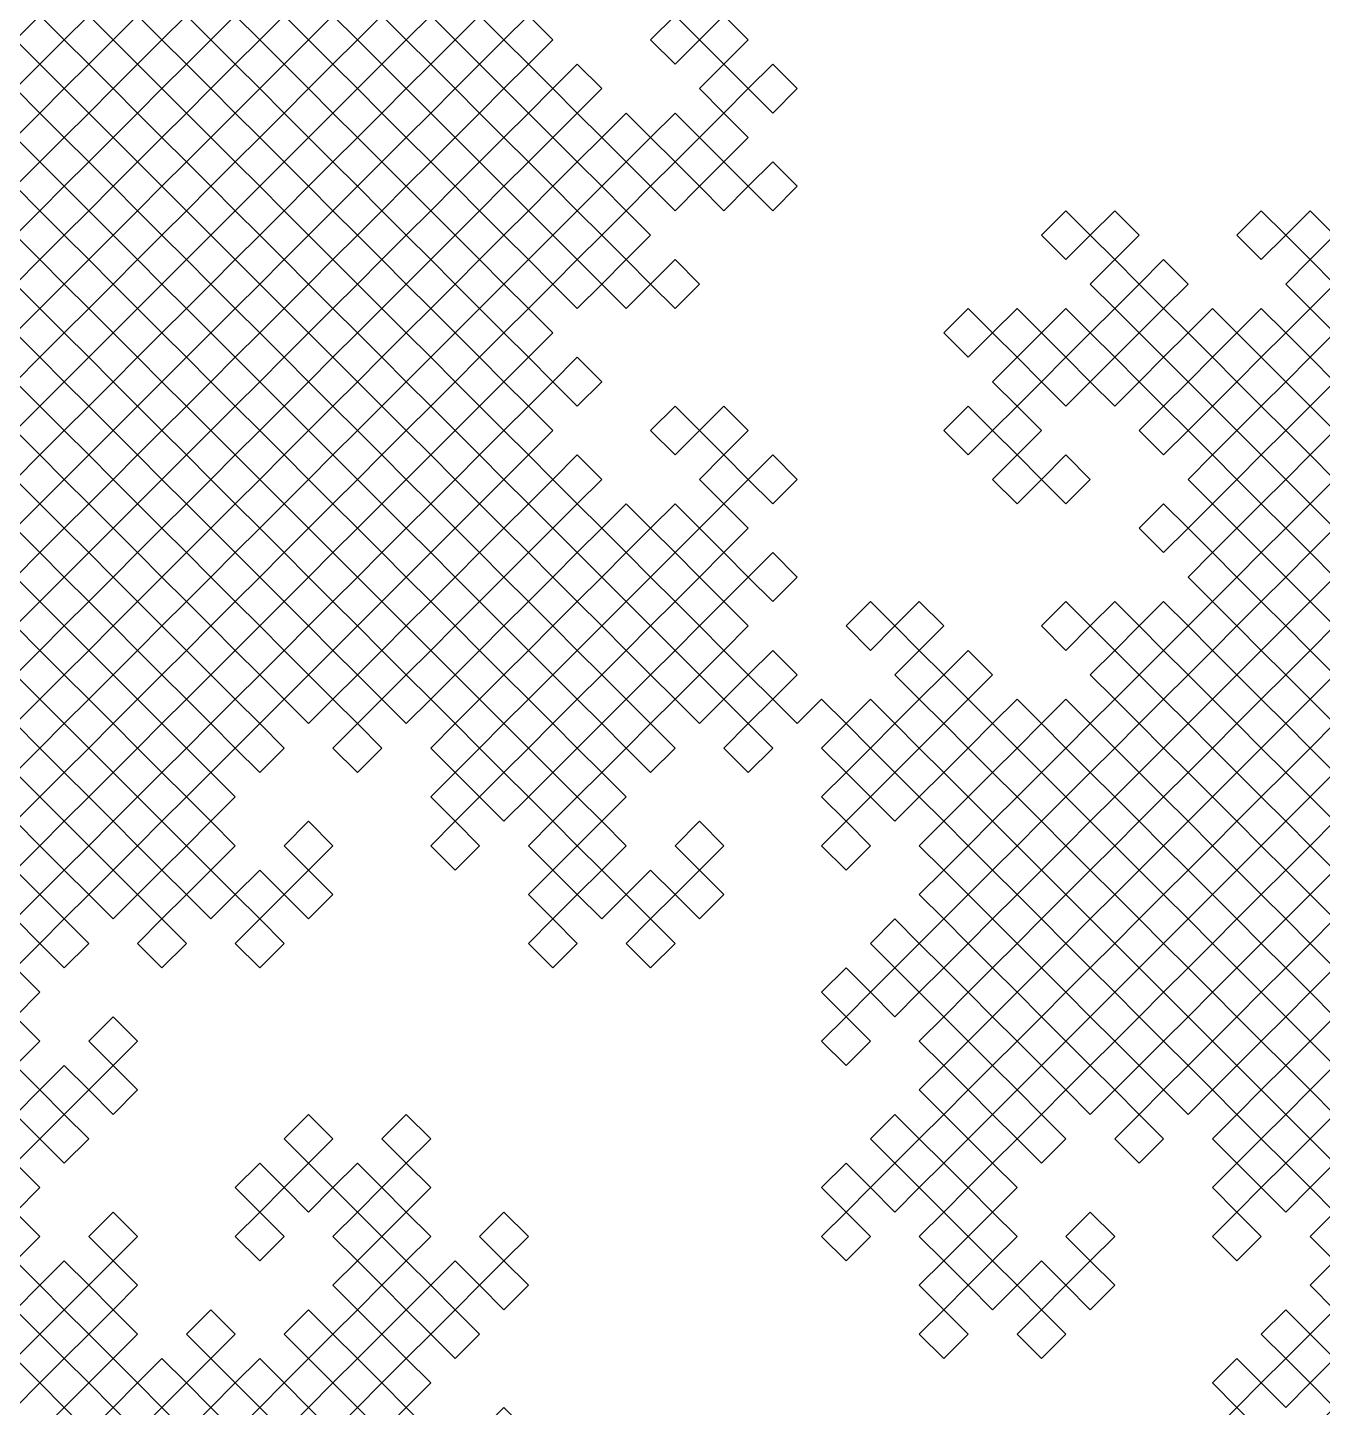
# Model space of a CAD drawing. Header units: metres. Extents: x -0.66 to 2.33, y -0.66 to 1.33.
# Drawn here: x 0.418 to 0.832, y 0.4453 to 0.8867 of the extents above; entities that cross this region are included whole.
import ezdxf

# ---------------------------------------------------------------- set-up
doc = ezdxf.new("R2010")
doc.units = ezdxf.units.M

msp = doc.modelspace()

# ---------------------------------------------------------------- linework, layer by layer
at = {"color": 6}
for points in [[(0.48438, 0.89062), (0.49219, 0.88281), (0.48438, 0.875), (0.49219, 0.86719), (0.5, 0.875), (0.49219, 0.88281), (0.5, 0.89062), (0.50781, 0.88281), (0.51562, 0.89062), (0.52344, 0.88281), (0.51562, 0.875), (0.52344, 0.86719), (0.53125, 0.875), (0.53906, 0.86719), (0.53125, 0.85938), (0.52344, 0.86719), (0.51562, 0.85938), (0.52344, 0.85156), (0.51562, 0.84375), (0.52344, 0.83594), (0.53125, 0.84375), (0.53906, 0.83594), (0.53125, 0.82812), (0.52344, 0.83594), (0.51562, 0.82812), (0.50781, 0.83594), (0.51562, 0.84375), (0.50781, 0.85156), (0.5, 0.84375), (0.50781, 0.83594), (0.5, 0.82812), (0.49219, 0.83594), (0.48438, 0.82812), (0.49219, 0.82031), (0.48438, 0.8125), (0.49219, 0.80469), (0.5, 0.8125), (0.50781, 0.80469), (0.5, 0.79688), (0.49219, 0.80469), (0.48438, 0.79688), (0.47656, 0.80469), (0.48438, 0.8125), (0.47656, 0.82031), (0.46875, 0.8125), (0.46094, 0.82031), (0.46875, 0.82812), (0.47656, 0.82031), (0.48438, 0.82812), (0.47656, 0.83594), (0.48438, 0.84375), (0.47656, 0.85156), (0.46875, 0.84375), (0.47656, 0.83594), (0.46875, 0.82812), (0.46094, 0.83594), (0.45312, 0.82812), (0.44531, 0.83594), (0.45312, 0.84375), (0.44531, 0.85156), (0.4375, 0.84375), (0.44531, 0.83594), (0.4375, 0.82812), (0.42969, 0.83594), (0.42188, 0.82812), (0.42969, 0.82031), (0.42188, 0.8125), (0.42969, 0.80469), (0.4375, 0.8125), (0.42969, 0.82031), (0.4375, 0.82812), (0.44531, 0.82031), (0.45312, 0.82812), (0.46094, 0.82031), (0.45312, 0.8125), (0.46094, 0.80469), (0.46875, 0.8125), (0.47656, 0.80469), (0.46875, 0.79688), (0.46094, 0.80469), (0.45312, 0.79688), (0.46094, 0.78906), (0.45312, 0.78125), (0.46094, 0.77344), (0.46875, 0.78125), (0.47656, 0.77344), (0.46875, 0.76562), (0.46094, 0.77344), (0.45312, 0.76562), (0.44531, 0.77344), (0.45312, 0.78125), (0.44531, 0.78906), (0.4375, 0.78125), (0.44531, 0.77344), (0.4375, 0.76562), (0.42969, 0.77344), (0.42188, 0.76562), (0.42969, 0.75781), (0.42188, 0.75), (0.42969, 0.74219), (0.4375, 0.75), (0.42969, 0.75781), (0.4375, 0.76562), (0.44531, 0.75781), (0.45312, 0.76562), (0.46094, 0.75781), (0.45312, 0.75), (0.46094, 0.74219), (0.46875, 0.75), (0.47656, 0.74219), (0.46875, 0.73438), (0.46094, 0.74219), (0.45312, 0.73438), (0.46094, 0.72656), (0.45312, 0.71875), (0.46094, 0.71094), (0.46875, 0.71875), (0.46094, 0.72656), (0.46875, 0.73438), (0.47656, 0.72656), (0.48438, 0.73438), (0.49219, 0.72656), (0.48438, 0.71875), (0.49219, 0.71094), (0.5, 0.71875), (0.49219, 0.72656), (0.5, 0.73438), (0.50781, 0.72656), (0.51562, 0.73438), (0.50781, 0.74219), (0.51562, 0.75), (0.50781, 0.75781), (0.5, 0.75), (0.49219, 0.75781), (0.5, 0.76562), (0.50781, 0.75781), (0.51562, 0.76562), (0.52344, 0.75781), (0.51562, 0.75), (0.52344, 0.74219), (0.53125, 0.75), (0.53906, 0.74219), (0.53125, 0.73438), (0.52344, 0.74219), (0.51562, 0.73438), (0.52344, 0.72656), (0.51562, 0.71875), (0.52344, 0.71094), (0.53125, 0.71875), (0.53906, 0.71094), (0.53125, 0.70312), (0.52344, 0.71094), (0.51562, 0.70312), (0.50781, 0.71094), (0.51562, 0.71875), (0.50781, 0.72656), (0.5, 0.71875), (0.50781, 0.71094), (0.5, 0.70312), (0.49219, 0.71094), (0.48438, 0.70312), (0.49219, 0.69531), (0.48438, 0.6875), (0.49219, 0.67969), (0.5, 0.6875), (0.50781, 0.67969), (0.5, 0.67188), (0.49219, 0.67969), (0.48438, 0.67188), (0.47656, 0.67969), (0.48438, 0.6875), (0.47656, 0.69531), (0.46875, 0.6875), (0.46094, 0.69531), (0.46875, 0.70312), (0.47656, 0.69531), (0.48438, 0.70312), (0.47656, 0.71094), (0.48438, 0.71875), (0.47656, 0.72656), (0.46875, 0.71875), (0.47656, 0.71094), (0.46875, 0.70312), (0.46094, 0.71094), (0.45312, 0.70312), (0.44531, 0.71094), (0.45312, 0.71875), (0.44531, 0.72656), (0.4375, 0.71875), (0.44531, 0.71094), (0.4375, 0.70312), (0.42969, 0.71094), (0.42188, 0.70312), (0.42969, 0.69531), (0.42188, 0.6875), (0.42969, 0.67969), (0.4375, 0.6875), (0.44531, 0.67969), (0.4375, 0.67188), (0.42969, 0.67969), (0.42188, 0.67188), (0.41406, 0.67969), (0.42188, 0.6875), (0.41406, 0.69531)], [(0.41406, 0.88281), (0.42188, 0.89062)], [(0.42188, 0.89062), (0.42969, 0.88281), (0.42188, 0.875), (0.42969, 0.86719), (0.4375, 0.875), (0.42969, 0.88281), (0.4375, 0.89062), (0.44531, 0.88281), (0.45312, 0.89062), (0.46094, 0.88281), (0.45312, 0.875), (0.46094, 0.86719), (0.46875, 0.875), (0.47656, 0.86719), (0.46875, 0.85938), (0.46094, 0.86719), (0.45312, 0.85938), (0.46094, 0.85156), (0.45312, 0.84375), (0.46094, 0.83594), (0.46875, 0.84375), (0.46094, 0.85156), (0.46875, 0.85938), (0.47656, 0.85156), (0.48438, 0.85938), (0.49219, 0.85156), (0.48438, 0.84375), (0.49219, 0.83594), (0.5, 0.84375), (0.49219, 0.85156), (0.5, 0.85938), (0.50781, 0.85156), (0.51562, 0.85938), (0.50781, 0.86719), (0.51562, 0.875), (0.50781, 0.88281), (0.5, 0.875), (0.50781, 0.86719), (0.5, 0.85938), (0.49219, 0.86719), (0.48438, 0.85938), (0.47656, 0.86719), (0.48438, 0.875), (0.47656, 0.88281), (0.46875, 0.875), (0.46094, 0.88281), (0.46875, 0.89062), (0.47656, 0.88281), (0.48438, 0.89062)], [(0.54688, 0.89062), (0.55469, 0.88281), (0.54688, 0.875), (0.55469, 0.86719), (0.5625, 0.875), (0.55469, 0.88281), (0.5625, 0.89062), (0.57031, 0.88281), (0.57812, 0.89062), (0.58594, 0.88281), (0.57812, 0.875), (0.58594, 0.86719), (0.59375, 0.875), (0.60156, 0.86719), (0.59375, 0.85938), (0.58594, 0.86719), (0.57812, 0.85938), (0.58594, 0.85156), (0.57812, 0.84375), (0.58594, 0.83594), (0.59375, 0.84375), (0.58594, 0.85156), (0.59375, 0.85938), (0.60156, 0.85156), (0.60938, 0.85938), (0.61719, 0.85156), (0.60938, 0.84375), (0.61719, 0.83594), (0.625, 0.84375), (0.61719, 0.85156), (0.625, 0.85938), (0.63281, 0.85156), (0.64062, 0.85938), (0.63281, 0.86719), (0.64062, 0.875), (0.63281, 0.88281), (0.625, 0.875), (0.61719, 0.88281), (0.625, 0.89062), (0.63281, 0.88281), (0.64062, 0.89062), (0.64844, 0.88281), (0.64062, 0.875), (0.64844, 0.86719), (0.65625, 0.875), (0.66406, 0.86719), (0.65625, 0.85938), (0.64844, 0.86719), (0.64062, 0.85938), (0.64844, 0.85156), (0.64062, 0.84375), (0.64844, 0.83594), (0.65625, 0.84375), (0.66406, 0.83594), (0.65625, 0.82812), (0.64844, 0.83594), (0.64062, 0.82812), (0.63281, 0.83594), (0.64062, 0.84375), (0.63281, 0.85156), (0.625, 0.84375), (0.63281, 0.83594), (0.625, 0.82812), (0.61719, 0.83594), (0.60938, 0.82812), (0.61719, 0.82031), (0.60938, 0.8125), (0.61719, 0.80469), (0.625, 0.8125), (0.63281, 0.80469), (0.625, 0.79688), (0.61719, 0.80469), (0.60938, 0.79688), (0.60156, 0.80469), (0.60938, 0.8125), (0.60156, 0.82031), (0.59375, 0.8125), (0.58594, 0.82031), (0.59375, 0.82812), (0.60156, 0.82031), (0.60938, 0.82812), (0.60156, 0.83594), (0.60938, 0.84375), (0.60156, 0.85156), (0.59375, 0.84375), (0.60156, 0.83594), (0.59375, 0.82812), (0.58594, 0.83594), (0.57812, 0.82812), (0.57031, 0.83594), (0.57812, 0.84375), (0.57031, 0.85156), (0.5625, 0.84375), (0.57031, 0.83594), (0.5625, 0.82812), (0.55469, 0.83594), (0.54688, 0.82812), (0.55469, 0.82031), (0.54688, 0.8125), (0.55469, 0.80469), (0.5625, 0.8125), (0.57031, 0.80469), (0.5625, 0.79688), (0.55469, 0.80469), (0.54688, 0.79688), (0.53906, 0.80469), (0.54688, 0.8125), (0.53906, 0.82031), (0.53125, 0.8125), (0.52344, 0.82031), (0.53125, 0.82812), (0.53906, 0.82031), (0.54688, 0.82812), (0.53906, 0.83594), (0.54688, 0.84375), (0.53906, 0.85156), (0.53125, 0.84375), (0.52344, 0.85156), (0.53125, 0.85938), (0.53906, 0.85156), (0.54688, 0.85938), (0.55469, 0.85156), (0.54688, 0.84375), (0.55469, 0.83594), (0.5625, 0.84375), (0.55469, 0.85156), (0.5625, 0.85938), (0.57031, 0.85156), (0.57812, 0.85938), (0.57031, 0.86719), (0.57812, 0.875), (0.57031, 0.88281), (0.5625, 0.875), (0.57031, 0.86719), (0.5625, 0.85938), (0.55469, 0.86719), (0.54688, 0.85938), (0.53906, 0.86719), (0.54688, 0.875), (0.53906, 0.88281), (0.53125, 0.875), (0.52344, 0.88281), (0.53125, 0.89062), (0.53906, 0.88281), (0.54688, 0.89062)], [(0.41406, 0.85156), (0.42188, 0.85938), (0.42969, 0.85156), (0.42188, 0.84375), (0.42969, 0.83594), (0.4375, 0.84375), (0.42969, 0.85156), (0.4375, 0.85938), (0.44531, 0.85156), (0.45312, 0.85938), (0.44531, 0.86719), (0.45312, 0.875), (0.44531, 0.88281), (0.4375, 0.875), (0.44531, 0.86719), (0.4375, 0.85938), (0.42969, 0.86719), (0.42188, 0.85938), (0.41406, 0.86719), (0.42188, 0.875), (0.41406, 0.88281)], [(0.41406, 0.82031), (0.42188, 0.82812), (0.41406, 0.83594), (0.42188, 0.84375), (0.41406, 0.85156)], [(0.41406, 0.66406), (0.42188, 0.67188), (0.42969, 0.66406), (0.42188, 0.65625), (0.42969, 0.64844), (0.4375, 0.65625), (0.42969, 0.66406), (0.4375, 0.67188), (0.44531, 0.66406), (0.45312, 0.67188), (0.44531, 0.67969), (0.45312, 0.6875), (0.44531, 0.69531), (0.4375, 0.6875), (0.42969, 0.69531), (0.4375, 0.70312), (0.44531, 0.69531), (0.45312, 0.70312), (0.46094, 0.69531), (0.45312, 0.6875), (0.46094, 0.67969), (0.46875, 0.6875), (0.47656, 0.67969), (0.46875, 0.67188), (0.46094, 0.67969), (0.45312, 0.67188), (0.46094, 0.66406), (0.45312, 0.65625), (0.46094, 0.64844), (0.46875, 0.65625), (0.47656, 0.64844), (0.46875, 0.64062), (0.46094, 0.64844), (0.45312, 0.64062), (0.44531, 0.64844), (0.45312, 0.65625), (0.44531, 0.66406), (0.4375, 0.65625), (0.44531, 0.64844), (0.4375, 0.64062), (0.42969, 0.64844), (0.42188, 0.64062), (0.42969, 0.63281), (0.42188, 0.625), (0.42969, 0.61719), (0.4375, 0.625), (0.42969, 0.63281), (0.4375, 0.64062), (0.44531, 0.63281), (0.45312, 0.64062), (0.46094, 0.63281), (0.45312, 0.625), (0.46094, 0.61719), (0.46875, 0.625), (0.47656, 0.61719), (0.46875, 0.60938), (0.46094, 0.61719), (0.45312, 0.60938), (0.46094, 0.60156), (0.45312, 0.59375), (0.46094, 0.58594), (0.46875, 0.59375), (0.46094, 0.60156), (0.46875, 0.60938), (0.47656, 0.60156), (0.48438, 0.60938), (0.49219, 0.60156), (0.48438, 0.59375), (0.49219, 0.58594), (0.5, 0.59375), (0.49219, 0.60156), (0.5, 0.60938), (0.50781, 0.60156), (0.51562, 0.60938), (0.50781, 0.61719), (0.51562, 0.625), (0.50781, 0.63281), (0.5, 0.625), (0.50781, 0.61719), (0.5, 0.60938), (0.49219, 0.61719), (0.48438, 0.60938), (0.47656, 0.61719), (0.48438, 0.625), (0.47656, 0.63281), (0.46875, 0.625), (0.46094, 0.63281), (0.46875, 0.64062), (0.47656, 0.63281), (0.48438, 0.64062), (0.47656, 0.64844), (0.48438, 0.65625), (0.47656, 0.66406), (0.46875, 0.65625), (0.46094, 0.66406), (0.46875, 0.67188), (0.47656, 0.66406), (0.48438, 0.67188), (0.49219, 0.66406), (0.48438, 0.65625), (0.49219, 0.64844), (0.5, 0.65625), (0.49219, 0.66406), (0.5, 0.67188), (0.50781, 0.66406), (0.51562, 0.67188), (0.50781, 0.67969), (0.51562, 0.6875), (0.50781, 0.69531), (0.5, 0.6875), (0.49219, 0.69531), (0.5, 0.70312), (0.50781, 0.69531), (0.51562, 0.70312), (0.52344, 0.69531), (0.51562, 0.6875), (0.52344, 0.67969), (0.53125, 0.6875), (0.53906, 0.67969), (0.53125, 0.67188), (0.52344, 0.67969), (0.51562, 0.67188), (0.52344, 0.66406), (0.51562, 0.65625), (0.52344, 0.64844), (0.53125, 0.65625), (0.52344, 0.66406), (0.53125, 0.67188), (0.53906, 0.66406), (0.54688, 0.67188), (0.55469, 0.66406), (0.54688, 0.65625), (0.55469, 0.64844), (0.5625, 0.65625), (0.55469, 0.66406), (0.5625, 0.67188), (0.57031, 0.66406), (0.57812, 0.67188), (0.57031, 0.67969), (0.57812, 0.6875), (0.57031, 0.69531), (0.5625, 0.6875), (0.57031, 0.67969), (0.5625, 0.67188), (0.55469, 0.67969), (0.54688, 0.67188), (0.53906, 0.67969), (0.54688, 0.6875), (0.53906, 0.69531), (0.53125, 0.6875), (0.52344, 0.69531), (0.53125, 0.70312), (0.53906, 0.69531), (0.54688, 0.70312), (0.53906, 0.71094), (0.54688, 0.71875), (0.53906, 0.72656), (0.53125, 0.71875), (0.52344, 0.72656), (0.53125, 0.73438), (0.53906, 0.72656), (0.54688, 0.73438), (0.55469, 0.72656), (0.54688, 0.71875), (0.55469, 0.71094), (0.5625, 0.71875), (0.55469, 0.72656), (0.5625, 0.73438), (0.57031, 0.72656), (0.57812, 0.73438), (0.57031, 0.74219), (0.57812, 0.75), (0.57031, 0.75781), (0.5625, 0.75), (0.57031, 0.74219), (0.5625, 0.73438), (0.55469, 0.74219), (0.54688, 0.73438), (0.53906, 0.74219), (0.54688, 0.75), (0.53906, 0.75781), (0.53125, 0.75), (0.52344, 0.75781), (0.53125, 0.76562), (0.53906, 0.75781), (0.54688, 0.76562), (0.53906, 0.77344), (0.54688, 0.78125), (0.53906, 0.78906), (0.53125, 0.78125), (0.53906, 0.77344), (0.53125, 0.76562), (0.52344, 0.77344), (0.51562, 0.76562), (0.50781, 0.77344), (0.51562, 0.78125), (0.50781, 0.78906), (0.5, 0.78125), (0.50781, 0.77344), (0.5, 0.76562), (0.49219, 0.77344), (0.48438, 0.76562), (0.49219, 0.75781), (0.48438, 0.75), (0.49219, 0.74219), (0.5, 0.75), (0.50781, 0.74219), (0.5, 0.73438), (0.49219, 0.74219), (0.48438, 0.73438), (0.47656, 0.74219), (0.48438, 0.75), (0.47656, 0.75781), (0.46875, 0.75), (0.46094, 0.75781), (0.46875, 0.76562), (0.47656, 0.75781), (0.48438, 0.76562), (0.47656, 0.77344), (0.48438, 0.78125), (0.47656, 0.78906), (0.46875, 0.78125), (0.46094, 0.78906), (0.46875, 0.79688), (0.47656, 0.78906), (0.48438, 0.79688), (0.49219, 0.78906), (0.48438, 0.78125), (0.49219, 0.77344), (0.5, 0.78125), (0.49219, 0.78906), (0.5, 0.79688), (0.50781, 0.78906), (0.51562, 0.79688), (0.50781, 0.80469), (0.51562, 0.8125), (0.50781, 0.82031), (0.5, 0.8125), (0.49219, 0.82031), (0.5, 0.82812), (0.50781, 0.82031), (0.51562, 0.82812), (0.52344, 0.82031), (0.51562, 0.8125), (0.52344, 0.80469), (0.53125, 0.8125), (0.53906, 0.80469), (0.53125, 0.79688), (0.52344, 0.80469), (0.51562, 0.79688), (0.52344, 0.78906), (0.51562, 0.78125), (0.52344, 0.77344), (0.53125, 0.78125), (0.52344, 0.78906), (0.53125, 0.79688), (0.53906, 0.78906), (0.54688, 0.79688), (0.55469, 0.78906), (0.54688, 0.78125), (0.55469, 0.77344), (0.5625, 0.78125), (0.55469, 0.78906), (0.5625, 0.79688), (0.57031, 0.78906), (0.57812, 0.79688), (0.57031, 0.80469), (0.57812, 0.8125), (0.57031, 0.82031), (0.5625, 0.8125), (0.55469, 0.82031), (0.5625, 0.82812), (0.57031, 0.82031), (0.57812, 0.82812), (0.58594, 0.82031), (0.57812, 0.8125), (0.58594, 0.80469), (0.59375, 0.8125), (0.60156, 0.80469), (0.59375, 0.79688), (0.58594, 0.80469), (0.57812, 0.79688), (0.58594, 0.78906), (0.57812, 0.78125), (0.58594, 0.77344), (0.59375, 0.78125), (0.60156, 0.77344), (0.59375, 0.76562), (0.58594, 0.77344), (0.57812, 0.76562), (0.57031, 0.77344), (0.57812, 0.78125), (0.57031, 0.78906), (0.5625, 0.78125), (0.57031, 0.77344), (0.5625, 0.76562), (0.55469, 0.77344), (0.54688, 0.76562), (0.55469, 0.75781), (0.54688, 0.75), (0.55469, 0.74219), (0.5625, 0.75), (0.55469, 0.75781), (0.5625, 0.76562), (0.57031, 0.75781), (0.57812, 0.76562), (0.58594, 0.75781), (0.57812, 0.75), (0.58594, 0.74219), (0.59375, 0.75), (0.60156, 0.74219), (0.59375, 0.73438), (0.58594, 0.74219), (0.57812, 0.73438), (0.58594, 0.72656), (0.57812, 0.71875), (0.58594, 0.71094), (0.59375, 0.71875), (0.58594, 0.72656), (0.59375, 0.73438), (0.60156, 0.72656), (0.60938, 0.73438), (0.61719, 0.72656), (0.60938, 0.71875), (0.61719, 0.71094), (0.625, 0.71875), (0.61719, 0.72656), (0.625, 0.73438), (0.63281, 0.72656), (0.64062, 0.73438), (0.63281, 0.74219), (0.64062, 0.75), (0.63281, 0.75781), (0.625, 0.75), (0.61719, 0.75781), (0.625, 0.76562), (0.63281, 0.75781), (0.64062, 0.76562), (0.64844, 0.75781), (0.64062, 0.75), (0.64844, 0.74219), (0.65625, 0.75), (0.66406, 0.74219), (0.65625, 0.73438), (0.64844, 0.74219), (0.64062, 0.73438), (0.64844, 0.72656), (0.64062, 0.71875), (0.64844, 0.71094), (0.65625, 0.71875), (0.66406, 0.71094), (0.65625, 0.70312), (0.64844, 0.71094), (0.64062, 0.70312), (0.63281, 0.71094), (0.64062, 0.71875), (0.63281, 0.72656), (0.625, 0.71875), (0.63281, 0.71094), (0.625, 0.70312), (0.61719, 0.71094), (0.60938, 0.70312), (0.61719, 0.69531), (0.60938, 0.6875), (0.61719, 0.67969), (0.625, 0.6875), (0.63281, 0.67969), (0.625, 0.67188), (0.61719, 0.67969), (0.60938, 0.67188), (0.60156, 0.67969), (0.60938, 0.6875), (0.60156, 0.69531), (0.59375, 0.6875), (0.58594, 0.69531), (0.59375, 0.70312), (0.60156, 0.69531), (0.60938, 0.70312), (0.60156, 0.71094), (0.60938, 0.71875), (0.60156, 0.72656), (0.59375, 0.71875), (0.60156, 0.71094), (0.59375, 0.70312), (0.58594, 0.71094), (0.57812, 0.70312), (0.57031, 0.71094), (0.57812, 0.71875), (0.57031, 0.72656), (0.5625, 0.71875), (0.57031, 0.71094), (0.5625, 0.70312), (0.55469, 0.71094), (0.54688, 0.70312), (0.55469, 0.69531), (0.54688, 0.6875), (0.55469, 0.67969), (0.5625, 0.6875), (0.55469, 0.69531), (0.5625, 0.70312), (0.57031, 0.69531), (0.57812, 0.70312), (0.58594, 0.69531), (0.57812, 0.6875), (0.58594, 0.67969), (0.59375, 0.6875), (0.60156, 0.67969), (0.59375, 0.67188), (0.58594, 0.67969), (0.57812, 0.67188), (0.58594, 0.66406), (0.57812, 0.65625), (0.58594, 0.64844), (0.59375, 0.65625), (0.60156, 0.64844), (0.59375, 0.64062), (0.58594, 0.64844), (0.57812, 0.64062), (0.57031, 0.64844), (0.57812, 0.65625), (0.57031, 0.66406), (0.5625, 0.65625), (0.57031, 0.64844), (0.5625, 0.64062), (0.55469, 0.64844), (0.54688, 0.64062), (0.55469, 0.63281), (0.54688, 0.625), (0.55469, 0.61719), (0.5625, 0.625), (0.55469, 0.63281), (0.5625, 0.64062), (0.57031, 0.63281), (0.57812, 0.64062), (0.58594, 0.63281), (0.57812, 0.625), (0.58594, 0.61719), (0.59375, 0.625), (0.60156, 0.61719), (0.59375, 0.60938), (0.58594, 0.61719), (0.57812, 0.60938), (0.58594, 0.60156), (0.57812, 0.59375), (0.58594, 0.58594), (0.59375, 0.59375), (0.58594, 0.60156), (0.59375, 0.60938), (0.60156, 0.60156), (0.60938, 0.60938), (0.61719, 0.60156), (0.60938, 0.59375), (0.61719, 0.58594), (0.625, 0.59375), (0.61719, 0.60156), (0.625, 0.60938), (0.63281, 0.60156), (0.64062, 0.60938), (0.63281, 0.61719), (0.64062, 0.625), (0.63281, 0.63281), (0.625, 0.625), (0.63281, 0.61719), (0.625, 0.60938), (0.61719, 0.61719), (0.60938, 0.60938), (0.60156, 0.61719), (0.60938, 0.625), (0.60156, 0.63281), (0.59375, 0.625), (0.58594, 0.63281), (0.59375, 0.64062), (0.60156, 0.63281), (0.60938, 0.64062), (0.60156, 0.64844), (0.60938, 0.65625), (0.60156, 0.66406), (0.59375, 0.65625), (0.58594, 0.66406), (0.59375, 0.67188), (0.60156, 0.66406), (0.60938, 0.67188), (0.61719, 0.66406), (0.60938, 0.65625), (0.61719, 0.64844), (0.625, 0.65625), (0.61719, 0.66406), (0.625, 0.67188), (0.63281, 0.66406), (0.64062, 0.67188), (0.63281, 0.67969), (0.64062, 0.6875), (0.63281, 0.69531), (0.625, 0.6875), (0.61719, 0.69531), (0.625, 0.70312), (0.63281, 0.69531), (0.64062, 0.70312), (0.64844, 0.69531), (0.64062, 0.6875), (0.64844, 0.67969), (0.65625, 0.6875), (0.66406, 0.67969), (0.65625, 0.67188), (0.64844, 0.67969), (0.64062, 0.67188), (0.64844, 0.66406), (0.64062, 0.65625), (0.64844, 0.64844), (0.65625, 0.65625), (0.64844, 0.66406), (0.65625, 0.67188), (0.66406, 0.66406), (0.67188, 0.67188), (0.67969, 0.66406), (0.67188, 0.65625), (0.67969, 0.64844), (0.6875, 0.65625), (0.67969, 0.66406), (0.6875, 0.67188), (0.69531, 0.66406), (0.70312, 0.67188), (0.69531, 0.67969), (0.70312, 0.6875), (0.69531, 0.69531), (0.6875, 0.6875), (0.67969, 0.69531), (0.6875, 0.70312), (0.69531, 0.69531), (0.70312, 0.70312), (0.71094, 0.69531), (0.70312, 0.6875), (0.71094, 0.67969), (0.71875, 0.6875), (0.72656, 0.67969), (0.71875, 0.67188), (0.71094, 0.67969), (0.70312, 0.67188), (0.71094, 0.66406), (0.70312, 0.65625), (0.71094, 0.64844), (0.71875, 0.65625), (0.72656, 0.64844), (0.71875, 0.64062), (0.71094, 0.64844), (0.70312, 0.64062), (0.69531, 0.64844), (0.70312, 0.65625), (0.69531, 0.66406), (0.6875, 0.65625), (0.69531, 0.64844), (0.6875, 0.64062), (0.67969, 0.64844), (0.67188, 0.64062), (0.67969, 0.63281), (0.67188, 0.625), (0.67969, 0.61719), (0.6875, 0.625), (0.67969, 0.63281), (0.6875, 0.64062), (0.69531, 0.63281), (0.70312, 0.64062), (0.71094, 0.63281), (0.70312, 0.625), (0.71094, 0.61719), (0.71875, 0.625), (0.72656, 0.61719), (0.71875, 0.60938), (0.71094, 0.61719), (0.70312, 0.60938), (0.71094, 0.60156), (0.70312, 0.59375), (0.71094, 0.58594), (0.71875, 0.59375), (0.71094, 0.60156), (0.71875, 0.60938), (0.72656, 0.60156), (0.73438, 0.60938), (0.74219, 0.60156), (0.73438, 0.59375), (0.74219, 0.58594), (0.75, 0.59375), (0.74219, 0.60156), (0.75, 0.60938), (0.75781, 0.60156), (0.76562, 0.60938), (0.75781, 0.61719), (0.76562, 0.625), (0.75781, 0.63281), (0.75, 0.625), (0.75781, 0.61719), (0.75, 0.60938), (0.74219, 0.61719), (0.73438, 0.60938), (0.72656, 0.61719), (0.73438, 0.625), (0.72656, 0.63281), (0.71875, 0.625), (0.71094, 0.63281), (0.71875, 0.64062), (0.72656, 0.63281), (0.73438, 0.64062), (0.72656, 0.64844), (0.73438, 0.65625), (0.72656, 0.66406), (0.71875, 0.65625), (0.71094, 0.66406), (0.71875, 0.67188), (0.72656, 0.66406), (0.73438, 0.67188), (0.74219, 0.66406), (0.73438, 0.65625), (0.74219, 0.64844), (0.75, 0.65625), (0.74219, 0.66406), (0.75, 0.67188), (0.75781, 0.66406), (0.76562, 0.67188), (0.75781, 0.67969), (0.76562, 0.6875), (0.75781, 0.69531), (0.75, 0.6875), (0.74219, 0.69531), (0.75, 0.70312), (0.75781, 0.69531), (0.76562, 0.70312), (0.77344, 0.69531), (0.76562, 0.6875), (0.77344, 0.67969), (0.78125, 0.6875), (0.78906, 0.67969), (0.78125, 0.67188), (0.77344, 0.67969), (0.76562, 0.67188), (0.77344, 0.66406), (0.76562, 0.65625), (0.77344, 0.64844), (0.78125, 0.65625), (0.77344, 0.66406), (0.78125, 0.67188), (0.78906, 0.66406), (0.79688, 0.67188), (0.80469, 0.66406), (0.79688, 0.65625), (0.80469, 0.64844), (0.8125, 0.65625), (0.80469, 0.66406), (0.8125, 0.67188), (0.82031, 0.66406), (0.82812, 0.67188), (0.82031, 0.67969), (0.82812, 0.6875), (0.82031, 0.69531), (0.8125, 0.6875), (0.82031, 0.67969), (0.8125, 0.67188), (0.80469, 0.67969), (0.79688, 0.67188), (0.78906, 0.67969), (0.79688, 0.6875), (0.78906, 0.69531), (0.78125, 0.6875), (0.77344, 0.69531), (0.78125, 0.70312), (0.78906, 0.69531), (0.79688, 0.70312), (0.78906, 0.71094), (0.79688, 0.71875), (0.78906, 0.72656), (0.78125, 0.71875), (0.77344, 0.72656), (0.78125, 0.73438), (0.78906, 0.72656), (0.79688, 0.73438), (0.80469, 0.72656), (0.79688, 0.71875), (0.80469, 0.71094), (0.8125, 0.71875), (0.80469, 0.72656), (0.8125, 0.73438), (0.82031, 0.72656), (0.82812, 0.73438), (0.82031, 0.74219), (0.82812, 0.75), (0.82031, 0.75781), (0.8125, 0.75), (0.82031, 0.74219), (0.8125, 0.73438), (0.80469, 0.74219), (0.79688, 0.73438), (0.78906, 0.74219), (0.79688, 0.75), (0.78906, 0.75781), (0.78125, 0.75), (0.77344, 0.75781), (0.78125, 0.76562), (0.78906, 0.75781), (0.79688, 0.76562), (0.78906, 0.77344), (0.79688, 0.78125), (0.78906, 0.78906), (0.78125, 0.78125), (0.78906, 0.77344), (0.78125, 0.76562), (0.77344, 0.77344), (0.76562, 0.76562), (0.75781, 0.77344), (0.76562, 0.78125), (0.75781, 0.78906), (0.75, 0.78125), (0.75781, 0.77344), (0.75, 0.76562), (0.74219, 0.77344), (0.73438, 0.76562), (0.74219, 0.75781), (0.73438, 0.75), (0.74219, 0.74219), (0.75, 0.75), (0.75781, 0.74219), (0.75, 0.73438), (0.74219, 0.74219), (0.73438, 0.73438), (0.72656, 0.74219), (0.73438, 0.75), (0.72656, 0.75781), (0.71875, 0.75), (0.71094, 0.75781), (0.71875, 0.76562), (0.72656, 0.75781), (0.73438, 0.76562), (0.72656, 0.77344), (0.73438, 0.78125), (0.72656, 0.78906), (0.71875, 0.78125), (0.71094, 0.78906), (0.71875, 0.79688), (0.72656, 0.78906), (0.73438, 0.79688), (0.74219, 0.78906), (0.73438, 0.78125), (0.74219, 0.77344), (0.75, 0.78125), (0.74219, 0.78906), (0.75, 0.79688), (0.75781, 0.78906), (0.76562, 0.79688), (0.75781, 0.80469), (0.76562, 0.8125), (0.75781, 0.82031), (0.75, 0.8125), (0.74219, 0.82031), (0.75, 0.82812), (0.75781, 0.82031), (0.76562, 0.82812), (0.77344, 0.82031), (0.76562, 0.8125), (0.77344, 0.80469), (0.78125, 0.8125), (0.78906, 0.80469), (0.78125, 0.79688), (0.77344, 0.80469), (0.76562, 0.79688), (0.77344, 0.78906), (0.76562, 0.78125), (0.77344, 0.77344), (0.78125, 0.78125), (0.77344, 0.78906), (0.78125, 0.79688), (0.78906, 0.78906), (0.79688, 0.79688), (0.80469, 0.78906), (0.79688, 0.78125), (0.80469, 0.77344), (0.8125, 0.78125), (0.80469, 0.78906), (0.8125, 0.79688), (0.82031, 0.78906), (0.82812, 0.79688), (0.82031, 0.80469), (0.82812, 0.8125), (0.82031, 0.82031), (0.8125, 0.8125), (0.80469, 0.82031), (0.8125, 0.82812), (0.82031, 0.82031), (0.82812, 0.82812), (0.83594, 0.82031), (0.82812, 0.8125), (0.83594, 0.80469)], [(0.41406, 0.78906), (0.42188, 0.79688), (0.42969, 0.78906), (0.42188, 0.78125), (0.42969, 0.77344), (0.4375, 0.78125), (0.42969, 0.78906), (0.4375, 0.79688), (0.44531, 0.78906), (0.45312, 0.79688), (0.44531, 0.80469), (0.45312, 0.8125), (0.44531, 0.82031), (0.4375, 0.8125), (0.44531, 0.80469), (0.4375, 0.79688), (0.42969, 0.80469), (0.42188, 0.79688), (0.41406, 0.80469), (0.42188, 0.8125), (0.41406, 0.82031)], [(0.83594, 0.80469), (0.82812, 0.79688), (0.83594, 0.78906), (0.82812, 0.78125), (0.83594, 0.77344)], [(0.41406, 0.75781), (0.42188, 0.76562), (0.41406, 0.77344), (0.42188, 0.78125), (0.41406, 0.78906)], [(0.83594, 0.77344), (0.82812, 0.76562), (0.82031, 0.77344), (0.82812, 0.78125), (0.82031, 0.78906), (0.8125, 0.78125), (0.82031, 0.77344), (0.8125, 0.76562), (0.80469, 0.77344), (0.79688, 0.76562), (0.80469, 0.75781), (0.79688, 0.75), (0.80469, 0.74219), (0.8125, 0.75), (0.80469, 0.75781), (0.8125, 0.76562), (0.82031, 0.75781), (0.82812, 0.76562), (0.83594, 0.75781), (0.82812, 0.75), (0.83594, 0.74219)], [(0.41406, 0.72656), (0.42188, 0.73438), (0.42969, 0.72656), (0.42188, 0.71875), (0.42969, 0.71094), (0.4375, 0.71875), (0.42969, 0.72656), (0.4375, 0.73438), (0.44531, 0.72656), (0.45312, 0.73438), (0.44531, 0.74219), (0.45312, 0.75), (0.44531, 0.75781), (0.4375, 0.75), (0.44531, 0.74219), (0.4375, 0.73438), (0.42969, 0.74219), (0.42188, 0.73438), (0.41406, 0.74219), (0.42188, 0.75), (0.41406, 0.75781)], [(0.83594, 0.74219), (0.82812, 0.73438), (0.83594, 0.72656), (0.82812, 0.71875), (0.83594, 0.71094)], [(0.41406, 0.69531), (0.42188, 0.70312), (0.41406, 0.71094), (0.42188, 0.71875), (0.41406, 0.72656)], [(0.83594, 0.71094), (0.82812, 0.70312), (0.82031, 0.71094), (0.82812, 0.71875), (0.82031, 0.72656), (0.8125, 0.71875), (0.82031, 0.71094), (0.8125, 0.70312), (0.80469, 0.71094), (0.79688, 0.70312), (0.80469, 0.69531), (0.79688, 0.6875), (0.80469, 0.67969), (0.8125, 0.6875), (0.80469, 0.69531), (0.8125, 0.70312), (0.82031, 0.69531), (0.82812, 0.70312), (0.83594, 0.69531), (0.82812, 0.6875), (0.83594, 0.67969)], [(0.83594, 0.67969), (0.82812, 0.67188), (0.83594, 0.66406), (0.82812, 0.65625), (0.83594, 0.64844)], [(0.41406, 0.63281), (0.42188, 0.64062), (0.41406, 0.64844), (0.42188, 0.65625), (0.41406, 0.66406)], [(0.83594, 0.58594), (0.82812, 0.57812), (0.82031, 0.58594), (0.82812, 0.59375), (0.82031, 0.60156), (0.8125, 0.59375), (0.82031, 0.58594), (0.8125, 0.57812), (0.80469, 0.58594), (0.79688, 0.57812), (0.80469, 0.57031), (0.79688, 0.5625), (0.80469, 0.55469), (0.8125, 0.5625), (0.82031, 0.55469), (0.8125, 0.54688), (0.80469, 0.55469), (0.79688, 0.54688), (0.78906, 0.55469), (0.79688, 0.5625), (0.78906, 0.57031), (0.78125, 0.5625), (0.77344, 0.57031), (0.78125, 0.57812), (0.78906, 0.57031), (0.79688, 0.57812), (0.78906, 0.58594), (0.79688, 0.59375), (0.78906, 0.60156), (0.78125, 0.59375), (0.77344, 0.60156), (0.78125, 0.60938), (0.78906, 0.60156), (0.79688, 0.60938), (0.80469, 0.60156), (0.79688, 0.59375), (0.80469, 0.58594), (0.8125, 0.59375), (0.80469, 0.60156), (0.8125, 0.60938), (0.82031, 0.60156), (0.82812, 0.60938), (0.82031, 0.61719), (0.82812, 0.625), (0.82031, 0.63281), (0.8125, 0.625), (0.82031, 0.61719), (0.8125, 0.60938), (0.80469, 0.61719), (0.79688, 0.60938), (0.78906, 0.61719), (0.79688, 0.625), (0.78906, 0.63281), (0.78125, 0.625), (0.77344, 0.63281), (0.78125, 0.64062), (0.78906, 0.63281), (0.79688, 0.64062), (0.78906, 0.64844), (0.79688, 0.65625), (0.78906, 0.66406), (0.78125, 0.65625), (0.78906, 0.64844), (0.78125, 0.64062), (0.77344, 0.64844), (0.76562, 0.64062), (0.75781, 0.64844), (0.76562, 0.65625), (0.75781, 0.66406), (0.75, 0.65625), (0.75781, 0.64844), (0.75, 0.64062), (0.74219, 0.64844), (0.73438, 0.64062), (0.74219, 0.63281), (0.73438, 0.625), (0.74219, 0.61719), (0.75, 0.625), (0.74219, 0.63281), (0.75, 0.64062), (0.75781, 0.63281), (0.76562, 0.64062), (0.77344, 0.63281), (0.76562, 0.625), (0.77344, 0.61719), (0.78125, 0.625), (0.78906, 0.61719), (0.78125, 0.60938), (0.77344, 0.61719), (0.76562, 0.60938), (0.77344, 0.60156), (0.76562, 0.59375), (0.77344, 0.58594), (0.78125, 0.59375), (0.78906, 0.58594), (0.78125, 0.57812), (0.77344, 0.58594), (0.76562, 0.57812), (0.75781, 0.58594), (0.76562, 0.59375), (0.75781, 0.60156), (0.75, 0.59375), (0.75781, 0.58594), (0.75, 0.57812), (0.74219, 0.58594), (0.73438, 0.57812), (0.74219, 0.57031), (0.73438, 0.5625), (0.74219, 0.55469), (0.75, 0.5625), (0.75781, 0.55469), (0.75, 0.54688), (0.74219, 0.55469), (0.73438, 0.54688), (0.72656, 0.55469), (0.73438, 0.5625), (0.72656, 0.57031), (0.71875, 0.5625), (0.71094, 0.57031), (0.71875, 0.57812), (0.72656, 0.57031), (0.73438, 0.57812), (0.72656, 0.58594), (0.73438, 0.59375), (0.72656, 0.60156), (0.71875, 0.59375), (0.72656, 0.58594), (0.71875, 0.57812), (0.71094, 0.58594), (0.70312, 0.57812), (0.69531, 0.58594), (0.70312, 0.59375), (0.69531, 0.60156), (0.6875, 0.59375), (0.69531, 0.58594), (0.6875, 0.57812), (0.67969, 0.58594), (0.67188, 0.57812), (0.67969, 0.57031), (0.67188, 0.5625), (0.67969, 0.55469), (0.6875, 0.5625), (0.67969, 0.57031), (0.6875, 0.57812), (0.69531, 0.57031), (0.70312, 0.57812), (0.71094, 0.57031), (0.70312, 0.5625), (0.71094, 0.55469), (0.71875, 0.5625), (0.72656, 0.55469), (0.71875, 0.54688), (0.71094, 0.55469), (0.70312, 0.54688), (0.71094, 0.53906), (0.70312, 0.53125), (0.71094, 0.52344), (0.71875, 0.53125), (0.72656, 0.52344), (0.71875, 0.51562), (0.71094, 0.52344), (0.70312, 0.51562), (0.69531, 0.52344), (0.70312, 0.53125), (0.69531, 0.53906), (0.6875, 0.53125), (0.69531, 0.52344), (0.6875, 0.51562), (0.67969, 0.52344), (0.67188, 0.51562), (0.67969, 0.50781), (0.67188, 0.5), (0.67969, 0.49219), (0.6875, 0.5), (0.67969, 0.50781), (0.6875, 0.51562), (0.69531, 0.50781), (0.70312, 0.51562), (0.71094, 0.50781), (0.70312, 0.5), (0.71094, 0.49219), (0.71875, 0.5), (0.72656, 0.49219), (0.71875, 0.48438), (0.71094, 0.49219), (0.70312, 0.48438), (0.71094, 0.47656), (0.70312, 0.46875), (0.71094, 0.46094), (0.71875, 0.46875), (0.71094, 0.47656), (0.71875, 0.48438), (0.72656, 0.47656), (0.73438, 0.48438), (0.74219, 0.47656), (0.73438, 0.46875), (0.74219, 0.46094), (0.75, 0.46875), (0.74219, 0.47656), (0.75, 0.48438), (0.75781, 0.47656), (0.76562, 0.48438), (0.75781, 0.49219), (0.76562, 0.5), (0.75781, 0.50781), (0.75, 0.5), (0.75781, 0.49219), (0.75, 0.48438), (0.74219, 0.49219), (0.73438, 0.48438), (0.72656, 0.49219), (0.73438, 0.5), (0.72656, 0.50781), (0.71875, 0.5), (0.71094, 0.50781), (0.71875, 0.51562), (0.72656, 0.50781), (0.73438, 0.51562), (0.72656, 0.52344), (0.73438, 0.53125), (0.72656, 0.53906), (0.71875, 0.53125), (0.71094, 0.53906), (0.71875, 0.54688), (0.72656, 0.53906), (0.73438, 0.54688), (0.74219, 0.53906), (0.73438, 0.53125), (0.74219, 0.52344), (0.75, 0.53125), (0.74219, 0.53906), (0.75, 0.54688), (0.75781, 0.53906), (0.76562, 0.54688), (0.75781, 0.55469), (0.76562, 0.5625), (0.75781, 0.57031), (0.75, 0.5625), (0.74219, 0.57031), (0.75, 0.57812), (0.75781, 0.57031), (0.76562, 0.57812), (0.77344, 0.57031), (0.76562, 0.5625), (0.77344, 0.55469), (0.78125, 0.5625), (0.78906, 0.55469), (0.78125, 0.54688), (0.77344, 0.55469), (0.76562, 0.54688), (0.77344, 0.53906), (0.76562, 0.53125), (0.77344, 0.52344), (0.78125, 0.53125), (0.77344, 0.53906), (0.78125, 0.54688), (0.78906, 0.53906), (0.79688, 0.54688), (0.80469, 0.53906), (0.79688, 0.53125), (0.80469, 0.52344), (0.8125, 0.53125), (0.80469, 0.53906), (0.8125, 0.54688), (0.82031, 0.53906), (0.82812, 0.54688), (0.82031, 0.55469), (0.82812, 0.5625), (0.82031, 0.57031), (0.8125, 0.5625), (0.80469, 0.57031), (0.8125, 0.57812), (0.82031, 0.57031), (0.82812, 0.57812), (0.83594, 0.57031), (0.82812, 0.5625), (0.83594, 0.55469)], [(0.83594, 0.64844), (0.82812, 0.64062), (0.82031, 0.64844), (0.82812, 0.65625), (0.82031, 0.66406), (0.8125, 0.65625), (0.82031, 0.64844), (0.8125, 0.64062), (0.80469, 0.64844), (0.79688, 0.64062), (0.80469, 0.63281), (0.79688, 0.625), (0.80469, 0.61719), (0.8125, 0.625), (0.80469, 0.63281), (0.8125, 0.64062), (0.82031, 0.63281), (0.82812, 0.64062), (0.83594, 0.63281), (0.82812, 0.625), (0.83594, 0.61719)], [(0.41406, 0.60156), (0.42188, 0.60938), (0.42969, 0.60156), (0.42188, 0.59375), (0.42969, 0.58594), (0.4375, 0.59375), (0.42969, 0.60156), (0.4375, 0.60938), (0.44531, 0.60156), (0.45312, 0.60938), (0.44531, 0.61719), (0.45312, 0.625), (0.44531, 0.63281), (0.4375, 0.625), (0.44531, 0.61719), (0.4375, 0.60938), (0.42969, 0.61719), (0.42188, 0.60938), (0.41406, 0.61719), (0.42188, 0.625), (0.41406, 0.63281)], [(0.83594, 0.61719), (0.82812, 0.60938), (0.83594, 0.60156), (0.82812, 0.59375), (0.83594, 0.58594)], [(0.41406, 0.57031), (0.42188, 0.57812), (0.41406, 0.58594), (0.42188, 0.59375), (0.41406, 0.60156)], [(0.41406, 0.53906), (0.42188, 0.54688), (0.42969, 0.53906), (0.42188, 0.53125), (0.42969, 0.52344), (0.4375, 0.53125), (0.42969, 0.53906), (0.4375, 0.54688), (0.44531, 0.53906), (0.45312, 0.54688), (0.44531, 0.55469), (0.45312, 0.5625), (0.44531, 0.57031), (0.4375, 0.5625), (0.44531, 0.55469), (0.4375, 0.54688), (0.42969, 0.55469), (0.42188, 0.54688), (0.41406, 0.55469), (0.42188, 0.5625), (0.41406, 0.57031)], [(0.83594, 0.55469), (0.82812, 0.54688), (0.83594, 0.53906), (0.82812, 0.53125), (0.83594, 0.52344)], [(0.41406, 0.50781), (0.42188, 0.51562), (0.41406, 0.52344), (0.42188, 0.53125), (0.41406, 0.53906)], [(0.54688, 0.4375), (0.53906, 0.44531), (0.53125, 0.4375), (0.52344, 0.44531), (0.53125, 0.45312), (0.53906, 0.44531), (0.54688, 0.45312), (0.53906, 0.46094), (0.54688, 0.46875), (0.53906, 0.47656), (0.53125, 0.46875), (0.52344, 0.47656), (0.53125, 0.48438), (0.53906, 0.47656), (0.54688, 0.48438), (0.55469, 0.47656), (0.54688, 0.46875), (0.55469, 0.46094), (0.5625, 0.46875), (0.55469, 0.47656), (0.5625, 0.48438), (0.57031, 0.47656), (0.57812, 0.48438), (0.57031, 0.49219), (0.57812, 0.5), (0.57031, 0.50781), (0.5625, 0.5), (0.57031, 0.49219), (0.5625, 0.48438), (0.55469, 0.49219), (0.54688, 0.48438), (0.53906, 0.49219), (0.54688, 0.5), (0.53906, 0.50781), (0.53125, 0.5), (0.52344, 0.50781), (0.53125, 0.51562), (0.53906, 0.50781), (0.54688, 0.51562), (0.53906, 0.52344), (0.54688, 0.53125), (0.53906, 0.53906), (0.53125, 0.53125), (0.53906, 0.52344), (0.53125, 0.51562), (0.52344, 0.52344), (0.51562, 0.51562), (0.50781, 0.52344), (0.51562, 0.53125), (0.50781, 0.53906), (0.5, 0.53125), (0.50781, 0.52344), (0.5, 0.51562), (0.49219, 0.52344), (0.48438, 0.51562), (0.49219, 0.50781), (0.48438, 0.5), (0.49219, 0.49219), (0.5, 0.5), (0.49219, 0.50781), (0.5, 0.51562), (0.50781, 0.50781), (0.51562, 0.51562), (0.52344, 0.50781), (0.51562, 0.5), (0.52344, 0.49219), (0.53125, 0.5), (0.53906, 0.49219), (0.53125, 0.48438), (0.52344, 0.49219), (0.51562, 0.48438), (0.52344, 0.47656), (0.51562, 0.46875), (0.52344, 0.46094), (0.53125, 0.46875), (0.53906, 0.46094), (0.53125, 0.45312), (0.52344, 0.46094), (0.51562, 0.45312), (0.50781, 0.46094), (0.51562, 0.46875), (0.50781, 0.47656), (0.5, 0.46875), (0.50781, 0.46094), (0.5, 0.45312), (0.49219, 0.46094), (0.48438, 0.45312), (0.49219, 0.44531), (0.48438, 0.4375)], [(0.83594, 0.52344), (0.82812, 0.51562), (0.82031, 0.52344), (0.82812, 0.53125), (0.82031, 0.53906), (0.8125, 0.53125), (0.82031, 0.52344), (0.8125, 0.51562), (0.80469, 0.52344), (0.79688, 0.51562), (0.80469, 0.50781), (0.79688, 0.5), (0.80469, 0.49219), (0.8125, 0.5), (0.80469, 0.50781), (0.8125, 0.51562), (0.82031, 0.50781), (0.82812, 0.51562), (0.83594, 0.50781), (0.82812, 0.5), (0.83594, 0.49219)], [(0.41406, 0.47656), (0.42188, 0.48438), (0.42969, 0.47656), (0.42188, 0.46875), (0.42969, 0.46094), (0.4375, 0.46875), (0.42969, 0.47656), (0.4375, 0.48438), (0.44531, 0.47656), (0.45312, 0.48438), (0.44531, 0.49219), (0.45312, 0.5), (0.44531, 0.50781), (0.4375, 0.5), (0.44531, 0.49219), (0.4375, 0.48438), (0.42969, 0.49219), (0.42188, 0.48438), (0.41406, 0.49219), (0.42188, 0.5), (0.41406, 0.50781)], [(0.83594, 0.49219), (0.82812, 0.48438), (0.83594, 0.47656), (0.82812, 0.46875), (0.83594, 0.46094)], [(0.41406, 0.44531), (0.42188, 0.45312), (0.41406, 0.46094), (0.42188, 0.46875), (0.41406, 0.47656)], [(0.48438, 0.4375), (0.47656, 0.44531), (0.46875, 0.4375), (0.46094, 0.44531), (0.46875, 0.45312), (0.47656, 0.44531), (0.48438, 0.45312), (0.47656, 0.46094), (0.48438, 0.46875), (0.47656, 0.47656), (0.46875, 0.46875), (0.47656, 0.46094), (0.46875, 0.45312), (0.46094, 0.46094), (0.45312, 0.45312), (0.44531, 0.46094), (0.45312, 0.46875), (0.44531, 0.47656), (0.4375, 0.46875), (0.44531, 0.46094), (0.4375, 0.45312), (0.42969, 0.46094), (0.42188, 0.45312), (0.42969, 0.44531), (0.42188, 0.4375)], [(0.83594, 0.46094), (0.82812, 0.45312), (0.82031, 0.46094), (0.82812, 0.46875), (0.82031, 0.47656), (0.8125, 0.46875), (0.82031, 0.46094), (0.8125, 0.45312), (0.80469, 0.46094), (0.79688, 0.45312), (0.80469, 0.44531), (0.79688, 0.4375), (0.80469, 0.42969), (0.8125, 0.4375), (0.80469, 0.44531), (0.8125, 0.45312), (0.82031, 0.44531), (0.82812, 0.45312), (0.83594, 0.44531), (0.82812, 0.4375), (0.83594, 0.42969)], [(0.45312, 0.4375), (0.44531, 0.44531), (0.4375, 0.4375), (0.42969, 0.44531), (0.4375, 0.45312), (0.44531, 0.44531), (0.45312, 0.45312), (0.46094, 0.44531), (0.45312, 0.4375)], [(0.51562, 0.4375), (0.50781, 0.44531), (0.5, 0.4375), (0.49219, 0.44531), (0.5, 0.45312), (0.50781, 0.44531), (0.51562, 0.45312), (0.52344, 0.44531), (0.51562, 0.4375)], [(0.57812, 0.4375), (0.57031, 0.44531), (0.5625, 0.4375)]]:
    msp.add_lwpolyline(points, dxfattribs=at)

doc.saveas('drawing.dxf')
